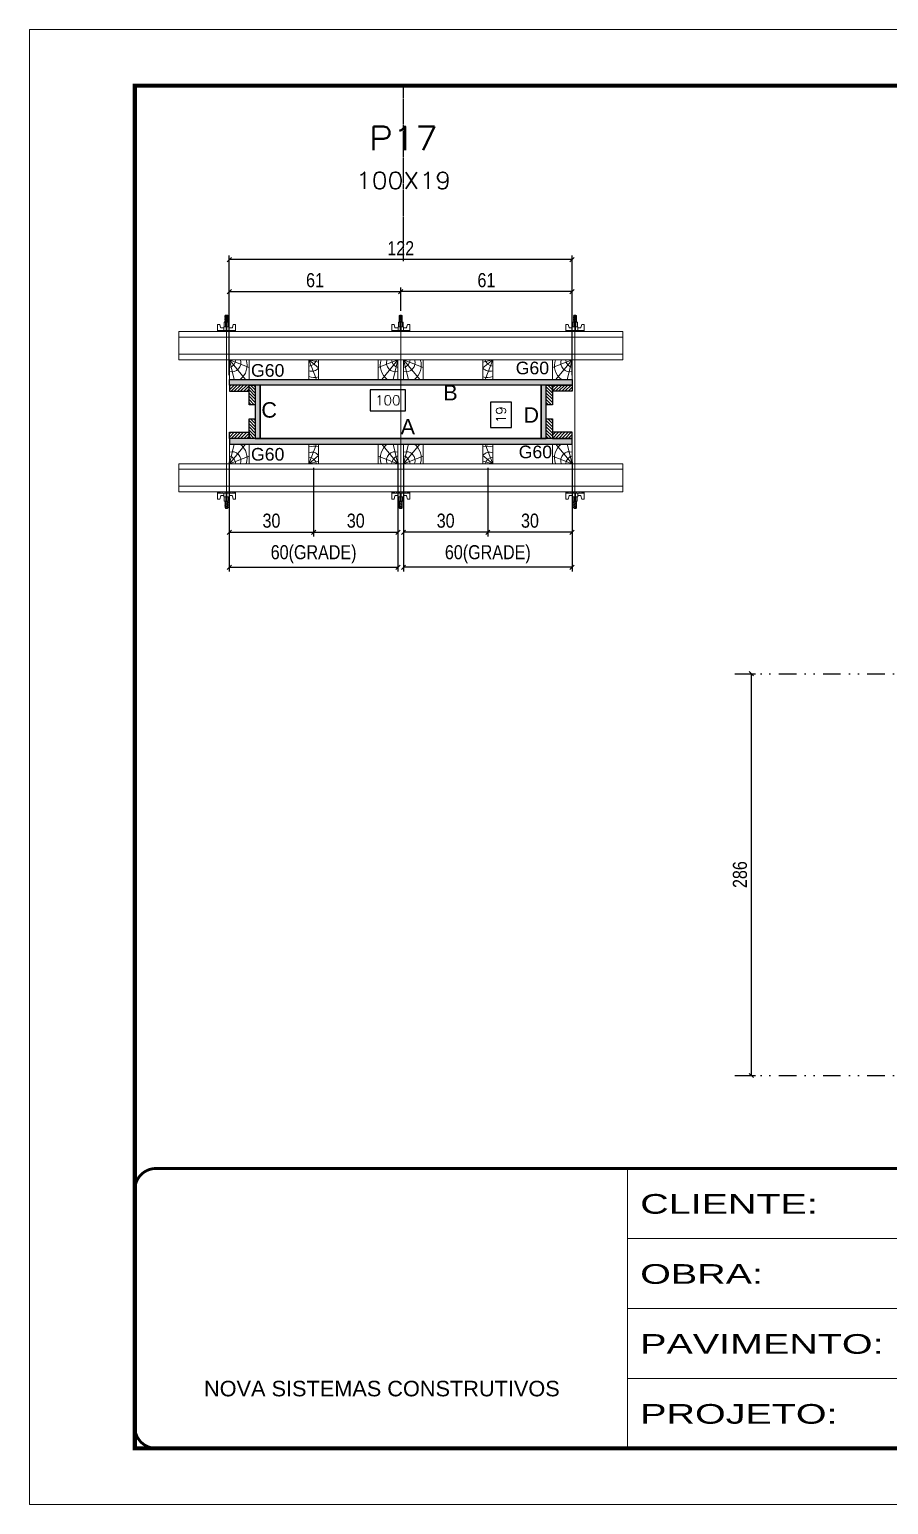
# Model space of a CAD drawing. Extents: x 808 to 7089, y -98 to 17032.
# Drawn here: x 2407 to 3018, y 10240 to 11290 of the extents above; entities that cross this region are included whole.
import ezdxf
from ezdxf.enums import TextEntityAlignment as Align

# ---------------------------------------------------------------- set-up
doc = ezdxf.new("R2010")
doc.units = 0
for name, pattern in [('CONTINUO', [0]), ('DASHED', [0.75, 0.5, -0.25]), ('DIVIDE2', [0.625, 0.25, -0.125, 0, -0.125, 0, -0.125]), ('HIDDEN', [0.375, 0.25, -0.125])]:
    doc.linetypes.add(name, pattern=pattern)
for name, color, linetype in [('CHAPA', 1, 'Continuous'), ('COTA', 241, 'Continuous'), ('Cota Seção (2x)', 241, 'Continuous'), ('Nível', 160, 'Continuous'), ('Painéis', 200, 'Continuous'), ('SARRAFO', 251, 'Continuous'), ('Texto de Titulo', 7, 'Continuous'), ('Texto Qtd Sarr', 242, 'Continuous'), ('TEXTO_GERAL', 7, 'Continuous')]:
    doc.layers.add(name, color=color, linetype=linetype)
for name, color, linetype, lineweight in [('Folhas', 255, 'Continuous', 9), ('Hachura', 251, 'Continuous', 9), ('Madeira', 126, 'Continuous', 18), ('Perfil Metálico', 224, 'Continuous', 18), ('SARRAFO DE PRESSAO', 251, 'DASHED', 9), ('Texto Seção', 7, 'Continuous', 15)]:
    doc.layers.add(name, color=color, linetype=linetype, lineweight=lineweight)
doc.styles.add('ARIAL', font='arial.ttf')
doc.styles.add('COTA TECNICA 2X', font='techl___.ttf', dxfattribs={"height": 10})
doc.styles.add('COTA TECNICA-50', font='techl___.ttf', dxfattribs={"height": 10})
doc.styles.add('ROMANS', font='romans.shx')
doc.styles.add('SANSSERIF', font='sas_____.pfb')
doc.styles.add('Tecnologia', font='')
doc.styles.get('Tecnologia').set_extended_font_data('Forgotten Futurist')
doc.dimstyles.new('COTA PAINEL-50', dxfattribs={"dimtxt": 10, "dimasz": 3, "dimexe": 3, "dimexo": 3, "dimgap": 3, "dimtad": 1, "dimdec": 1, "dimzin": 12, "dimdsep": 46, "dimtxsty": 'COTA TECNICA-50', "dimblk1": 'OBLIQUE', "dimblk2": 'OBLIQUE', "dimsah": 1, "dimcen": 0.9, "dimclrd": 4, "dimclre": 4, "dimclrt": 240, "dimadec": 1, "dimazin": 3, "dimtfac": 1, "dimtdec": 1, "dimtmove": 0, "dimatfit": 3, "dimfxl": 1, "dimtolj": 1, "dimtzin": 12, "dimarcsym": 0})
doc.dimstyles.new('SECAO PILAR', dxfattribs={"dimtxt": 10, "dimasz": 3, "dimexe": 3, "dimexo": 3, "dimgap": 3, "dimtad": 1, "dimdec": 1, "dimlfac": 0.5, "dimzin": 12, "dimdsep": 46, "dimtxsty": 'COTA TECNICA 2X', "dimblk1": 'OBLIQUE', "dimblk2": 'OBLIQUE', "dimsah": 1, "dimcen": 0.9, "dimclrd": 256, "dimclre": 256, "dimclrt": 256, "dimadec": 1, "dimazin": 3, "dimtfac": 1, "dimtdec": 1, "dimtmove": 0, "dimatfit": 3, "dimfxl": 1, "dimtolj": 1, "dimtzin": 12, "dimarcsym": 0})
doc.dimstyles.new('SECÇÃO 2', dxfattribs={"dimtxt": 7, "dimasz": 6, "dimexe": 0.18, "dimexo": 2, "dimgap": -4, "dimtad": 3, "dimdec": 1, "dimlfac": 0.5, "dimzin": 12, "dimdsep": 46, "dimtxsty": 'ROMANS', "dimblk": 'ARCHTICK', "dimcen": 0.09, "dimse1": 1, "dimse2": 1, "dimsd1": 1, "dimsd2": 1, "dimclrd": 180, "dimclre": 5, "dimclrt": 1, "dimadec": 0, "dimazin": 3, "dimtfac": 1, "dimtdec": 1, "dimtofl": 0, "dimtmove": 0, "dimatfit": 3, "dimldrblk": 'ARCHTICK', "dimfxl": 1, "dimtolj": 1, "dimtzin": 0, "dimarcsym": 0})
pattern_1 = [(45, (12051.897, 33927.9203), (-1.12253202, 1.12253202), [])]
pattern_2 = [(45, (11916.897, 33927.9203), (-1.12253202, 1.12253202), [])]

# ---------------------------------------------------------------- blocks, each defined once
blk = doc.blocks.new('9999999999')
at = {"color": 30, "linetype": 'CONTINUO'}
for p, q in [((98564.6, 34230.2), (98564.6, 34429.4)), ((98564.6, 34379.6), (99584, 34379.6)), ((98564.6, 34329.8), (99488, 34329.8)), ((98564.6, 34280), (99488, 34280))]:
    blk.add_line(p, q, dxfattribs=at)
at = {"color": 30, "linetype": 'CONTINUO', "const_width": 2}
blk.add_lwpolyline([(99584, 34230.2), (99584, 34414.4, 0.414214), (99569, 34429.4), (98229, 34429.4, 0.414214), (98214, 34414.4), (98214, 34245.2, 0.414214), (98229, 34230.2), (99584, 34230.2)], format="xyb", dxfattribs=at)
at = {"layer": 'Folhas'}
blk.add_lwpolyline([(98139, 34190.2), (99624, 34190.2), (99624, 35240.2), (98139, 35240.2)], close=True, dxfattribs=at)
at = {"layer": 'Folhas', "color": 30, "const_width": 3}
blk.add_lwpolyline([(98214, 34230.2), (99584, 34230.2), (99584, 35200.2), (98214, 35200.2)], close=True, dxfattribs=at)
at = {"color": 7, "linetype": 'Continuous', "ltscale": 5, "style": 'ARIAL'}
blk.add_text('NOVA SISTEMAS CONSTRUTIVOS', height=11.059, dxfattribs=at).set_placement((98263.2, 34267.2))
at = {"layer": 'Folhas', "color": 7, "style": 'Tecnologia', "width": 1.5}
for s, p in [('CLIENTE:', (98573.7, 34397.2)), ('OBRA:', (98573.7, 34347.3)), ('PAVIMENTO:', (98573.7, 34297.5)), ('PROJETO:', (98573.7, 34247.7))]:
    blk.add_text(s, height=14, dxfattribs=at).set_placement(p)
blk = doc.blocks.new('titulo1')
at = {"layer": 'Defpoints', "color": 252, "linetype": 'HIDDEN', "ltscale": 2}
blk.add_line((0, 0), (0, 125), dxfattribs=at)
at = {"layer": 'Defpoints', "style": 'ROMANS', "oblique": 15}
blk.add_attdef('FOLHA', text='', height=10, dxfattribs=at).set_placement((0, 15.6), align=Align.MIDDLE_CENTER)
at = {"layer": 'Texto Qtd Sarr', "color": 3, "style": 'ROMANS', "oblique": 15}
for tag, height, p in [('TITULO', 17, (0, 71.4)), ('SEÇÃO', 12, (0, 41.5))]:
    blk.add_attdef(tag, text='', height=height, dxfattribs=at).set_placement(p, align=Align.MIDDLE_CENTER)
blk = doc.blocks.new('*D991')
at = {"layer": 'Cota Seção (2x)', "color": 180, "lineweight": -2, "transparency": 16777216}
for p, q in [((2674.2, 11033.1), (2649.2, 11033.1)), ((2649.2, 11033.1), (2649.2, 11018.1)), ((2674.2, 11018.1), (2674.2, 11033.1)), ((2649.2, 11018.1), (2674.2, 11018.1))]:
    blk.add_line(p, q, dxfattribs=at)
at = {"layer": 'Defpoints', "color": 0, "transparency": 16777216}
for p in [(2570.9, 11036.5), (2770.9, 11036.5), (2570.9, 11014.1)]:
    blk.add_point(p, dxfattribs=at)
at = {"layer": 'Cota Seção (2x)', "color": 1, "transparency": 16777216, "insert": (2661.7, 11025.6), "char_height": 7, "attachment_point": 5, "style": 'ROMANS'}
blk.add_mtext('\\A1;100', dxfattribs=at)
blk = doc.blocks.new('_ArchTick')
at = {"color": 0, "linetype": 'ByBlock', "const_width": 0.15}
blk.add_lwpolyline([(-0.5, -0.5), (0.5, 0.5)], dxfattribs=at)
blk = doc.blocks.new('_Oblique')
at = {"color": 0, "linetype": 'ByBlock', "lineweight": -2}
blk.add_line((-0.5, -0.5), (0.5, 0.5), dxfattribs=at)
blk = doc.blocks.new('*D992')
at = {"layer": 'Cota Seção (2x)', "lineweight": -2, "transparency": 16777216}
for p, q in [((2548.9, 11043.5), (2548.9, 11128.8)), ((2792.9, 11125.8), (2548.9, 11125.8)), ((2792.9, 11043.5), (2792.9, 11128.8))]:
    blk.add_line(p, q, dxfattribs=at)
at = {"layer": 'Defpoints', "color": 0, "transparency": 16777216}
for p in [(2548.9, 11125.8), (2548.9, 11040.5), (2792.9, 11040.5)]:
    blk.add_point(p, dxfattribs=at)
at = {"layer": 'Cota Seção (2x)', "lineweight": -2, "transparency": 16777216, "xscale": 3, "yscale": 3, "zscale": 3, "rotation": 180}
blk.add_blockref('_Oblique', (2548.9, 11125.8), dxfattribs=at)
at = {"layer": 'Cota Seção (2x)', "lineweight": -2, "transparency": 16777216, "xscale": 3, "yscale": 3, "zscale": 3}
blk.add_blockref('_Oblique', (2792.9, 11125.8), dxfattribs=at)
at = {"layer": 'Cota Seção (2x)', "transparency": 16777216, "insert": (2670.9, 11133.9), "char_height": 10, "attachment_point": 5, "style": 'COTA TECNICA 2X'}
blk.add_mtext('\\A1;122', dxfattribs=at)
blk = doc.blocks.new('*D993')
at = {"layer": 'Cota Seção (2x)', "lineweight": -2, "transparency": 16777216}
for p, q in [((2670.9, 11089.3), (2670.9, 11106)), ((2792.9, 11103), (2670.9, 11103)), ((2792.9, 11077.5), (2792.9, 11106))]:
    blk.add_line(p, q, dxfattribs=at)
at = {"layer": 'Defpoints', "color": 0, "transparency": 16777216}
for p in [(2670.9, 11103), (2670.9, 11086.3), (2792.9, 11074.5)]:
    blk.add_point(p, dxfattribs=at)
at = {"layer": 'Cota Seção (2x)', "lineweight": -2, "transparency": 16777216, "xscale": 3, "yscale": 3, "zscale": 3, "rotation": 180}
blk.add_blockref('_Oblique', (2670.9, 11103), dxfattribs=at)
at = {"layer": 'Cota Seção (2x)', "lineweight": -2, "transparency": 16777216, "xscale": 3, "yscale": 3, "zscale": 3}
blk.add_blockref('_Oblique', (2792.9, 11103), dxfattribs=at)
at = {"layer": 'Cota Seção (2x)', "transparency": 16777216, "insert": (2731.9, 11111.1), "char_height": 10, "attachment_point": 5, "style": 'COTA TECNICA 2X'}
blk.add_mtext('\\A1;61', dxfattribs=at)
blk = doc.blocks.new('*D994')
at = {"layer": 'Cota Seção (2x)', "lineweight": -2, "transparency": 16777216}
for p, q in [((2548.9, 11077.5), (2548.9, 11106)), ((2548.9, 11103), (2670.9, 11103)), ((2670.9, 11089.3), (2670.9, 11106))]:
    blk.add_line(p, q, dxfattribs=at)
at = {"layer": 'Defpoints', "color": 0, "transparency": 16777216}
for p in [(2670.9, 11103), (2670.9, 11086.3), (2548.9, 11074.5)]:
    blk.add_point(p, dxfattribs=at)
at = {"layer": 'Cota Seção (2x)', "lineweight": -2, "transparency": 16777216, "xscale": 3, "yscale": 3, "zscale": 3, "rotation": 180}
blk.add_blockref('_Oblique', (2548.9, 11103), dxfattribs=at)
at = {"layer": 'Cota Seção (2x)', "lineweight": -2, "transparency": 16777216, "xscale": 3, "yscale": 3, "zscale": 3}
blk.add_blockref('_Oblique', (2670.9, 11103), dxfattribs=at)
at = {"layer": 'Cota Seção (2x)', "transparency": 16777216, "insert": (2609.9, 11111.1), "char_height": 10, "attachment_point": 5, "style": 'COTA TECNICA 2X'}
blk.add_mtext('\\A1;61', dxfattribs=at)
blk = doc.blocks.new('*D995')
at = {"layer": 'Cota Seção (2x)', "color": 180, "lineweight": -2, "transparency": 16777216}
for p, q in [((2749.8, 11024.4), (2734.8, 11024.4)), ((2734.8, 11024.4), (2734.8, 11006.4)), ((2749.8, 11006.4), (2749.8, 11024.4)), ((2734.8, 11006.4), (2749.8, 11006.4))]:
    blk.add_line(p, q, dxfattribs=at)
at = {"layer": 'Defpoints', "color": 0, "transparency": 16777216}
for p in [(2770.9, 11036.5), (2753.8, 10998.5), (2770.9, 10998.5)]:
    blk.add_point(p, dxfattribs=at)
at = {"layer": 'Cota Seção (2x)', "color": 1, "transparency": 16777216, "insert": (2742.3, 11015.4), "char_height": 7, "attachment_point": 5, "rotation": 90, "style": 'ROMANS'}
blk.add_mtext('\\A1;19', dxfattribs=at)
blk = doc.blocks.new('C')
at = {"layer": 'Hachura', "color": 0}
for p, q in [((0, 3.22), (0, -3.22)), ((0.45, 3.22), (0, 3.22)), ((0.46, 3.16), (0, 3.16)), ((0.46, 3.05), (0, 3.05)), ((0.46, 2.88), (0, 2.88)), ((0, 2.75), (0, -1.16)), ((0.46, 2.65), (0, 2.65)), ((0.46, 2.23), (0, 2.23)), ((0.46, 1.51), (0, 1.51)), ((0.39, 0.49), (0.17, 0.49)), ((0.45, -3.23), (0.45, 3.22)), ((0.45, 3.22), (2.58, 3.22)), ((1.74, 0.97), (0.45, 0.97)), ((1.45, 0.1), (0.45, 0.1)), ((1.35, 1.94), (1.35, 0.96)), ((2.58, 2.39), (1.47, 2.09)), ((1.74, -0.97), (1.74, 0.97)), ((1.74, 0.97), (1.74, 0.84)), ((1.74, 0.97), (1.74, 0.84)), ((1.74, 0.84), (3.35, 0.84)), ((3.35, 0.45), (1.74, 0.45)), ((2.58, 3.22), (2.58, 2.39)), ((3.32, 0.84), (3.32, -0.84)), ((3.35, 0.84), (3.35, -0.84)), ((3.68, 0.45), (3.35, 0.45)), ((3.84, -0.52), (3.35, 0.45)), ((3.35, 0.06), (3.67, -0.57)), ((3.68, 0.45), (4.16, -0.52)), ((3.72, 0.5), (4.25, -0.57)), ((4.37, -0.55), (3.83, 0.53)), ((4.15, 0.45), (3.93, 0.45)), ((4.42, -0.52), (3.93, 0.45)), ((4.15, 0.45), (4.26, 0.45)), ((4.26, 0.45), (4.74, -0.52)), ((4.3, 0.5), (4.83, -0.57)), ((4.95, -0.55), (4.41, 0.53)), ((4.51, 0.45), (4.84, 0.45)), ((5, -0.52), (4.51, 0.45)), ((4.84, 0.45), (5.32, -0.52)), ((4.88, 0.5), (5.41, -0.57)), ((5.53, -0.55), (4.99, 0.53)), ((5.58, -0.52), (5.09, 0.45)), ((5.42, 0.45), (5.09, 0.45)), ((5.58, -0.52), (5.09, 0.45)), ((5.42, 0.45), (5.74, -0.19)), ((5.46, 0.5), (5.74, -0.07)), ((5.74, 0.19), (5.57, 0.53)), ((5.74, 0.32), (5.68, 0.45)), ((5.68, 0.45), (5.74, 0.45)), ((5.74, 0.45), (5.9, 0.29)), ((5.74, 0.45), (5.74, -0.52)), ((5.9, -0.36), (5.9, 0.29)), ((0.45, 0), (0, 0)), ((0.46, -1.52), (0, -1.52)), ((0.46, -2.23), (0, -2.23)), ((0.46, -2.65), (0, -2.65)), ((0.46, -2.88), (0, -2.88)), ((0.46, -3.05), (0, -3.05)), ((0.46, -3.16), (0, -3.16)), ((0, -3.22), (2.57, -3.22)), ((0.08, -0.48), (0.29, -0.48)), ((0.29, -0.48), (0.4, -0.48)), ((0.45, 0), (0.45, -0.97)), ((0.45, -0.16), (1.45, -0.16)), ((0.45, -0.65), (0.45, -0.32)), ((0.45, -3.23), (0.45, -0.65)), ((0.45, -0.97), (1.74, -0.97)), ((1.35, -1.94), (1.35, -0.97)), ((2.58, -2.39), (1.47, -2.1)), ((3.35, -0.32), (1.74, -0.32)), ((3.35, -0.84), (1.74, -0.84)), ((2.58, -3.23), (2.58, -2.39)), ((3.35, -0.07), (3.58, -0.52)), ((3.35, -0.52), (3.58, -0.52)), ((3.84, -0.52), (4.16, -0.52)), ((4.42, -0.52), (4.74, -0.52)), ((4.63, -0.52), (4.74, -0.52)), ((5, -0.52), (5.32, -0.52)), ((5.58, -0.52), (5.74, -0.52)), ((5.74, -0.52), (5.9, -0.36)), ((5.74, -0.52), (5.74, -0.52))]:
    blk.add_line(p, q, dxfattribs=at)
for centre, radius, start, end in [((1.52, 1.94), 0.161, 104.7436, 180), ((1.44, -0.03), 0.129, 272.695, 87.305), ((3.81, 0.39), 0.143, 25.5688, 154.4312), ((4.39, 0.39), 0.143, 25.5688, 154.4312), ((4.97, 0.39), 0.143, 25.5688, 154.4312), ((5.55, 0.39), 0.143, 25.5688, 154.4312), ((0.17, -0.37), 0.174, 221.744, 317.8592), ((1.52, -1.94), 0.161, 180, 255.2564), ((3.71, -0.4), 0.174, 222.1408, 318.256), ((4.29, -0.4), 0.174, 222.1408, 318.256), ((4.87, -0.4), 0.174, 222.1408, 318.256), ((5.45, -0.4), 0.174, 222.1408, 318.256), ((5.61, -0.4), 0.174, 317.8592, 318.256)]:
    blk.add_arc(centre, radius, start, end, dxfattribs=at)
blk = doc.blocks.new('PONTALETE')
at = {"layer": 'Madeira'}
for q in [(2.71, 7), (7, 5.76), (7, 1.74)]:
    blk.add_line((0, 0), q, dxfattribs=at)
blk.add_lwpolyline([(0, 0), (7, 0), (7, 7), (0, 7)], close=True, dxfattribs=at)
for centre, radius, start, end in [((2.04, 0.06), 6.23, 37.2818, 109.0913), ((1.09, 0.9), 3.19, 343.603, 109.9847), ((-0.21, -0.78), 3.09, 14.6322, 86.0383)]:
    blk.add_arc(centre, radius, start, end, dxfattribs=at)
blk = doc.blocks.new('*D996')
at = {"layer": 'Cota Seção (2x)', "lineweight": -2, "transparency": 16777216}
for p, q in [((2672.9, 10981.8), (2672.9, 10903.8)), ((2792.9, 10981.8), (2792.9, 10903.8)), ((2792.9, 10906.8), (2672.9, 10906.8))]:
    blk.add_line(p, q, dxfattribs=at)
at = {"layer": 'Defpoints', "color": 0, "transparency": 16777216}
for p in [(2672.9, 10984.8), (2792.9, 10984.8), (2672.9, 10906.8)]:
    blk.add_point(p, dxfattribs=at)
at = {"layer": 'Cota Seção (2x)', "lineweight": -2, "transparency": 16777216, "xscale": 3, "yscale": 3, "zscale": 3, "rotation": 180}
blk.add_blockref('_Oblique', (2672.9, 10906.8), dxfattribs=at)
at = {"layer": 'Cota Seção (2x)', "lineweight": -2, "transparency": 16777216, "xscale": 3, "yscale": 3, "zscale": 3}
blk.add_blockref('_Oblique', (2792.9, 10906.8), dxfattribs=at)
at = {"layer": 'Cota Seção (2x)', "transparency": 16777216, "insert": (2732.9, 10916), "char_height": 10, "attachment_point": 5, "style": 'COTA TECNICA 2X'}
blk.add_mtext('\\A1;60(GRADE)', dxfattribs=at)
blk = doc.blocks.new('MEIO PONTALETE')
at = {"layer": 'Madeira'}
for q in [(2.71, 7), (3.5, 2.88), (3.5, 0.87)]:
    blk.add_line((0, 0), q, dxfattribs=at)
blk.add_lwpolyline([(0, 0), (3.5, 0), (3.5, 7), (0, 7)], close=True, dxfattribs=at)
for centre, radius, start, end in [((2.04, 0.06), 6.23, 76.4499, 109.0913), ((1.09, 0.9), 3.19, 40.9063, 109.9847), ((-0.21, -0.78), 3.09, 14.6322, 86.0383)]:
    blk.add_arc(centre, radius, start, end, dxfattribs=at)
blk = doc.blocks.new('*D1845')
at = {"layer": 'Cota Seção (2x)', "lineweight": -2, "transparency": 16777216}
for p, q in [((2732.9, 10977.5), (2732.9, 10928.7)), ((2792.9, 10977.5), (2792.9, 10928.7)), ((2792.9, 10931.7), (2732.9, 10931.7))]:
    blk.add_line(p, q, dxfattribs=at)
at = {"layer": 'Defpoints', "color": 0, "transparency": 16777216}
for p in [(2732.9, 10980.5), (2792.9, 10980.5), (2732.9, 10931.7)]:
    blk.add_point(p, dxfattribs=at)
at = {"layer": 'Cota Seção (2x)', "lineweight": -2, "transparency": 16777216, "xscale": 3, "yscale": 3, "zscale": 3, "rotation": 180}
blk.add_blockref('_Oblique', (2732.9, 10931.7), dxfattribs=at)
at = {"layer": 'Cota Seção (2x)', "lineweight": -2, "transparency": 16777216, "xscale": 3, "yscale": 3, "zscale": 3}
blk.add_blockref('_Oblique', (2792.9, 10931.7), dxfattribs=at)
at = {"layer": 'Cota Seção (2x)', "transparency": 16777216, "insert": (2762.9, 10939.9), "char_height": 10, "attachment_point": 5, "style": 'COTA TECNICA 2X'}
blk.add_mtext('\\A1;30', dxfattribs=at)
blk = doc.blocks.new('*D1846')
at = {"layer": 'Cota Seção (2x)', "lineweight": -2, "transparency": 16777216}
for p, q in [((2672.9, 10977.5), (2672.9, 10928.7)), ((2732.9, 10977.5), (2732.9, 10928.7)), ((2732.9, 10931.7), (2672.9, 10931.7))]:
    blk.add_line(p, q, dxfattribs=at)
at = {"layer": 'Defpoints', "color": 0, "transparency": 16777216}
for p in [(2672.9, 10980.5), (2732.9, 10980.5), (2672.9, 10931.7)]:
    blk.add_point(p, dxfattribs=at)
at = {"layer": 'Cota Seção (2x)', "lineweight": -2, "transparency": 16777216, "xscale": 3, "yscale": 3, "zscale": 3, "rotation": 180}
blk.add_blockref('_Oblique', (2672.9, 10931.7), dxfattribs=at)
at = {"layer": 'Cota Seção (2x)', "lineweight": -2, "transparency": 16777216, "xscale": 3, "yscale": 3, "zscale": 3}
blk.add_blockref('_Oblique', (2732.9, 10931.7), dxfattribs=at)
at = {"layer": 'Cota Seção (2x)', "transparency": 16777216, "insert": (2702.9, 10939.9), "char_height": 10, "attachment_point": 5, "style": 'COTA TECNICA 2X'}
blk.add_mtext('\\A1;30', dxfattribs=at)
blk = doc.blocks.new('*D997')
at = {"layer": 'Cota Seção (2x)', "lineweight": -2, "transparency": 16777216}
for p, q in [((2548.9, 10981.8), (2548.9, 10903.8)), ((2668.9, 10981.8), (2668.9, 10903.8)), ((2548.9, 10906.8), (2668.9, 10906.8))]:
    blk.add_line(p, q, dxfattribs=at)
at = {"layer": 'Defpoints', "color": 0, "transparency": 16777216}
for p in [(2548.9, 10984.8), (2668.9, 10984.8), (2668.9, 10906.8)]:
    blk.add_point(p, dxfattribs=at)
at = {"layer": 'Cota Seção (2x)', "lineweight": -2, "transparency": 16777216, "xscale": 3, "yscale": 3, "zscale": 3, "rotation": 180}
blk.add_blockref('_Oblique', (2548.9, 10906.8), dxfattribs=at)
at = {"layer": 'Cota Seção (2x)', "lineweight": -2, "transparency": 16777216, "xscale": 3, "yscale": 3, "zscale": 3}
blk.add_blockref('_Oblique', (2668.9, 10906.8), dxfattribs=at)
at = {"layer": 'Cota Seção (2x)', "transparency": 16777216, "insert": (2608.9, 10916), "char_height": 10, "attachment_point": 5, "style": 'COTA TECNICA 2X'}
blk.add_mtext('\\A1;60(GRADE)', dxfattribs=at)
blk = doc.blocks.new('*D1847')
at = {"layer": 'Cota Seção (2x)', "lineweight": -2, "transparency": 16777216}
for p, q in [((2548.9, 10977.5), (2548.9, 10928.7)), ((2608.9, 10977.5), (2608.9, 10928.7)), ((2548.9, 10931.7), (2608.9, 10931.7))]:
    blk.add_line(p, q, dxfattribs=at)
at = {"layer": 'Defpoints', "color": 0, "transparency": 16777216}
for p in [(2548.9, 10980.5), (2608.9, 10980.5), (2608.9, 10931.7)]:
    blk.add_point(p, dxfattribs=at)
at = {"layer": 'Cota Seção (2x)', "lineweight": -2, "transparency": 16777216, "xscale": 3, "yscale": 3, "zscale": 3, "rotation": 180}
blk.add_blockref('_Oblique', (2548.9, 10931.7), dxfattribs=at)
at = {"layer": 'Cota Seção (2x)', "lineweight": -2, "transparency": 16777216, "xscale": 3, "yscale": 3, "zscale": 3}
blk.add_blockref('_Oblique', (2608.9, 10931.7), dxfattribs=at)
at = {"layer": 'Cota Seção (2x)', "transparency": 16777216, "insert": (2578.9, 10939.9), "char_height": 10, "attachment_point": 5, "style": 'COTA TECNICA 2X'}
blk.add_mtext('\\A1;30', dxfattribs=at)
blk = doc.blocks.new('*D1848')
at = {"layer": 'Cota Seção (2x)', "lineweight": -2, "transparency": 16777216}
for p, q in [((2608.9, 10977.5), (2608.9, 10928.7)), ((2668.9, 10977.5), (2668.9, 10928.7)), ((2608.9, 10931.7), (2668.9, 10931.7))]:
    blk.add_line(p, q, dxfattribs=at)
at = {"layer": 'Defpoints', "color": 0, "transparency": 16777216}
for p in [(2608.9, 10980.5), (2668.9, 10980.5), (2668.9, 10931.7)]:
    blk.add_point(p, dxfattribs=at)
at = {"layer": 'Cota Seção (2x)', "lineweight": -2, "transparency": 16777216, "xscale": 3, "yscale": 3, "zscale": 3, "rotation": 180}
blk.add_blockref('_Oblique', (2608.9, 10931.7), dxfattribs=at)
at = {"layer": 'Cota Seção (2x)', "lineweight": -2, "transparency": 16777216, "xscale": 3, "yscale": 3, "zscale": 3}
blk.add_blockref('_Oblique', (2668.9, 10931.7), dxfattribs=at)
at = {"layer": 'Cota Seção (2x)', "transparency": 16777216, "insert": (2638.9, 10939.9), "char_height": 10, "attachment_point": 5, "style": 'COTA TECNICA 2X'}
blk.add_mtext('\\A1;30', dxfattribs=at)
blk = doc.blocks.new('*D1849')
at = {"layer": 'COTA', "color": 4, "lineweight": -2, "transparency": 16777216}
for p, q in [((2911.7, 10831), (2923.5, 10831)), ((2920.5, 10545), (2920.5, 10831)), ((2911.7, 10545), (2923.5, 10545))]:
    blk.add_line(p, q, dxfattribs=at)
at = {"layer": 'Defpoints', "color": 0, "transparency": 16777216}
for p in [(2908.7, 10831), (2920.5, 10831), (2908.7, 10545)]:
    blk.add_point(p, dxfattribs=at)
at = {"layer": 'COTA', "color": 4, "lineweight": -2, "transparency": 16777216, "xscale": 3, "yscale": 3, "zscale": 3}
for p, rotation in [((2920.5, 10831), 90), ((2920.5, 10545), 270)]:
    blk.add_blockref('_Oblique', p, dxfattribs=dict(at, rotation=rotation))
at = {"layer": 'COTA', "color": 240, "transparency": 16777216, "insert": (2912.4, 10688), "char_height": 10, "attachment_point": 5, "rotation": 90, "style": 'COTA TECNICA-50'}
blk.add_mtext('\\A1;286', dxfattribs=at)

msp = doc.modelspace()

# ---------------------------------------------------------------- hatches: boundary and pattern name
at = {"layer": 'Hachura'}
h = msp.add_hatch(color=256, dxfattribs=at)
h.dxf.hatch_style = 1
h.paths.add_polyline_path([(2548.95, 11036.51), (2548.95, 11040.51), (2792.95, 11040.51), (2792.95, 11036.51)])
h = msp.add_hatch(color=256, dxfattribs=at)
h.dxf.hatch_style = 1
h.paths.add_polyline_path([(2548.95, 11036.51), (2548.95, 11040.51), (2792.95, 11040.51), (2792.95, 11036.51)])
h = msp.add_hatch(dxfattribs=at)
h.set_pattern_fill('ANSI31', color=256, scale=0.5, angle=360, style=0)
h.set_pattern_definition(pattern_1)
h.paths.add_polyline_path([(2562.95, 11036.51), (2562.95, 11032.11), (2548.95, 11032.11), (2548.95, 11036.51)])
h = msp.add_hatch(dxfattribs=at)
h.set_pattern_fill('ANSI31', color=256, scale=0.5, angle=630, style=0)
h.set_pattern_definition([(315, (25492.3533, 1533.5603), (1.12253202, 1.12253202), [])])
h.paths.add_polyline_path([(2562.95, 11022.51), (2567.35, 11022.51), (2567.35, 11036.51), (2562.95, 11036.51)])
h = msp.add_hatch(color=256, dxfattribs=at)
h.dxf.hatch_style = 1
h.paths.add_polyline_path([(2570.95, 11036.51), (2567.35, 11036.51), (2567.35, 10998.51), (2570.95, 10998.51)])
h = msp.add_hatch(color=256, dxfattribs=at)
h.dxf.hatch_style = 1
h.paths.add_polyline_path([(2570.95, 11036.51), (2567.35, 11036.51), (2567.35, 10998.51), (2570.95, 10998.51)])
h = msp.add_hatch(color=256, dxfattribs=at)
h.dxf.hatch_style = 1
h.paths.add_polyline_path([(2774.55, 11036.51), (2770.95, 11036.51), (2770.95, 10998.51), (2774.55, 10998.51)])
h = msp.add_hatch(color=256, dxfattribs=at)
h.dxf.hatch_style = 1
h.paths.add_polyline_path([(2774.55, 11036.51), (2770.95, 11036.51), (2770.95, 10998.51), (2774.55, 10998.51)])
h = msp.add_hatch(dxfattribs=at)
h.set_pattern_fill('ANSI31', color=256, scale=0.5, angle=630, style=0)
h.set_pattern_definition([(315, (25703.9533, 1533.5603), (1.12253202, 1.12253202), [])])
h.paths.add_polyline_path([(2774.55, 11022.51), (2778.95, 11022.51), (2778.95, 11036.51), (2774.55, 11036.51)])
h = msp.add_hatch(dxfattribs=at)
h.set_pattern_fill('ANSI31', color=256, scale=0.5, angle=360, style=0)
h.set_pattern_definition(pattern_2)
h.paths.add_polyline_path([(2778.95, 11036.51), (2778.95, 11032.11), (2792.95, 11032.11), (2792.95, 11036.51)])
h = msp.add_hatch(dxfattribs=at)
h.set_pattern_fill('ANSI31', color=256, scale=0.5, angle=630, style=0)
h.set_pattern_definition([(315, (25492.3533, 1509.5603), (1.12253202, 1.12253202), [])])
h.paths.add_polyline_path([(2562.95, 10998.51), (2567.35, 10998.51), (2567.35, 11012.51), (2562.95, 11012.51)])
h = msp.add_hatch(dxfattribs=at)
h.set_pattern_fill('ANSI31', color=256, scale=0.5, angle=630, style=0)
h.set_pattern_definition([(315, (25703.9533, 1509.5603), (1.12253202, 1.12253202), [])])
h.paths.add_polyline_path([(2774.55, 10998.51), (2778.95, 10998.51), (2778.95, 11012.51), (2774.55, 11012.51)])
h = msp.add_hatch(dxfattribs=at)
h.set_pattern_fill('ANSI31', color=256, scale=0.5, angle=360, style=0)
h.set_pattern_definition(pattern_1)
h.paths.add_polyline_path([(2562.95, 10998.51), (2562.95, 11002.91), (2548.95, 11002.91), (2548.95, 10998.51)])
h = msp.add_hatch(color=256, dxfattribs=at)
h.dxf.hatch_style = 1
h.paths.add_polyline_path([(2548.95, 10998.51), (2548.95, 10994.51), (2792.95, 10994.51), (2792.95, 10998.51)])
h = msp.add_hatch(color=256, dxfattribs=at)
h.dxf.hatch_style = 1
h.paths.add_polyline_path([(2548.95, 10998.51), (2548.95, 10994.51), (2792.95, 10994.51), (2792.95, 10998.51)])
h = msp.add_hatch(dxfattribs=at)
h.set_pattern_fill('ANSI31', color=256, scale=0.5, angle=360, style=0)
h.set_pattern_definition(pattern_2)
h.paths.add_polyline_path([(2778.95, 10998.51), (2778.95, 11002.91), (2792.95, 11002.91), (2792.95, 10998.51)])

# ---------------------------------------------------------------- linework, layer by layer
at = {"layer": 'CHAPA'}
for points in [[(2548.95, 11036.51), (2548.95, 11040.51), (2792.95, 11040.51), (2792.95, 11036.51)], [(2548.95, 11036.51), (2548.95, 11040.51), (2792.95, 11040.51), (2792.95, 11036.51)], [(2570.95, 11036.51), (2567.35, 11036.51), (2567.35, 10998.51), (2570.95, 10998.51)], [(2570.95, 11036.51), (2567.35, 11036.51), (2567.35, 10998.51), (2570.95, 10998.51)], [(2774.55, 11036.51), (2770.95, 11036.51), (2770.95, 10998.51), (2774.55, 10998.51)], [(2774.55, 11036.51), (2770.95, 11036.51), (2770.95, 10998.51), (2774.55, 10998.51)], [(2548.95, 10998.51), (2548.95, 10994.51), (2792.95, 10994.51), (2792.95, 10998.51)], [(2548.95, 10998.51), (2548.95, 10994.51), (2792.95, 10994.51), (2792.95, 10998.51)]]:
    msp.add_lwpolyline(points, close=True, dxfattribs=at)
at = {"layer": 'Hachura'}
for p, q in [((2546.94, 11085.31), (2546.94, 10953.51)), ((2670.94, 11085.31), (2670.94, 10953.51)), ((2794.95, 11085.31), (2794.95, 10953.51))]:
    msp.add_line(p, q, dxfattribs=at)
at = {"layer": 'Madeira'}
for points in [[(2548.95, 11040.51), (2548.95, 11054.51), (2668.95, 11054.51), (2668.95, 11040.51)], [(2792.95, 11040.51), (2792.95, 11054.51), (2672.95, 11054.51), (2672.95, 11040.51)], [(2548.95, 10994.51), (2548.95, 10980.51), (2668.95, 10980.51), (2668.95, 10994.51)], [(2792.95, 10994.51), (2792.95, 10980.51), (2672.95, 10980.51), (2672.95, 10994.51)]]:
    msp.add_lwpolyline(points, close=True, dxfattribs=at)
at = {"layer": 'Nível', "color": 4, "linetype": 'DIVIDE2', "ltscale": 50}
for p, q in [((2908.66, 10831.02), (3851.67, 10831.02)), ((2908.66, 10545.02), (3851.67, 10545.02))]:
    msp.add_line(p, q, dxfattribs=at)
at = {"layer": 'Painéis'}
msp.add_lwpolyline([(2770.95, 10998.51), (2770.95, 11036.51), (2570.95, 11036.51), (2570.95, 10998.51)], close=True, dxfattribs=at)
at = {"layer": 'Perfil Metálico'}
for points in [[(2512.95, 11074.51), (2512.95, 11054.51), (2828.95, 11054.51), (2828.95, 11074.51)], [(2828.95, 11058.51), (2828.95, 11070.51), (2512.95, 11070.51), (2512.95, 11058.51)], [(2512.95, 10960.51), (2512.95, 10980.51), (2828.95, 10980.51), (2828.95, 10960.51)], [(2828.95, 10976.51), (2828.95, 10964.51), (2512.95, 10964.51), (2512.95, 10976.51)]]:
    msp.add_lwpolyline(points, close=True, dxfattribs=at)
at = {"layer": 'SARRAFO'}
for points in [[(2548.95, 11032.11), (2562.95, 11032.11), (2562.95, 11036.51), (2548.95, 11036.51)], [(2567.35, 11036.51), (2567.35, 11022.51), (2562.95, 11022.51), (2562.95, 11036.51)], [(2567.35, 11036.51), (2567.35, 11022.51), (2562.95, 11022.51), (2562.95, 11036.51)], [(2778.95, 11036.51), (2778.95, 11022.51), (2774.55, 11022.51), (2774.55, 11036.51)], [(2778.95, 11036.51), (2778.95, 11022.51), (2774.55, 11022.51), (2774.55, 11036.51)], [(2792.95, 11032.11), (2778.95, 11032.11), (2778.95, 11036.51), (2792.95, 11036.51)], [(2567.35, 11012.51), (2567.35, 10998.51), (2562.95, 10998.51), (2562.95, 11012.51)], [(2567.35, 11012.51), (2567.35, 10998.51), (2562.95, 10998.51), (2562.95, 11012.51)], [(2778.95, 11012.51), (2778.95, 10998.51), (2774.55, 10998.51), (2774.55, 11012.51)], [(2778.95, 11012.51), (2778.95, 10998.51), (2774.55, 10998.51), (2774.55, 11012.51)], [(2548.95, 11002.91), (2562.95, 11002.91), (2562.95, 10998.51), (2548.95, 10998.51)], [(2792.95, 11002.91), (2778.95, 11002.91), (2778.95, 10998.51), (2792.95, 10998.51)]]:
    msp.add_lwpolyline(points, close=True, dxfattribs=at)

# ---------------------------------------------------------------- block references
at = {"layer": 'Hachura', "linetype": 'Continuous', "yscale": 2, "zscale": 2}
for p, xscale, rotation in [((2546.94, 11074.51), -2, 270), ((2670.95, 11074.51), -2, 270), ((2794.95, 11074.51), 2, 90), ((2546.95, 10960.51), 2, 270), ((2670.95, 10960.51), 2, 270), ((2794.94, 10960.51), -2, 90)]:
    msp.add_blockref('C', p, dxfattribs=dict(at, xscale=xscale, rotation=rotation))
at = {"layer": 'Madeira'}
for name, p, xscale, yscale, zscale, rotation in [('PONTALETE', (2548.95, 11054.51), 2, 2, 2, 270), ('PONTALETE', (2548.95, 11054.51), 2, 2, 2, 270), ('MEIO PONTALETE', (2605.45, 11054.51), -1.999999997962732, 1.999999997962732, 1.999999997962732, 180), ('PONTALETE', (2668.95, 11054.51), -2, 2, 2, 90), ('PONTALETE', (2672.95, 11054.51), 2, 2, 2, 270), ('MEIO PONTALETE', (2736.45, 11054.51), 1.999999997962732, 1.999999997962732, 1.999999997962732, 180), ('PONTALETE', (2792.95, 11054.51), -2, 2, 2, 90), ('PONTALETE', (2548.95, 10980.51), -2, 2, 2, 270), ('PONTALETE', (2548.95, 10980.51), -2, 2, 2, 270), ('PONTALETE', (2668.95, 10980.51), 2, 2, 2, 90), ('PONTALETE', (2672.95, 10980.51), -2, 2, 2, 270), ('PONTALETE', (2792.95, 10980.51), 2, 2, 2, 90)]:
    msp.add_blockref(name, p, dxfattribs=dict(at, xscale=xscale, yscale=yscale, zscale=zscale, rotation=rotation))
at = {"layer": 'Madeira', "yscale": 1.999999997962732, "zscale": 1.999999997962732}
for p, xscale in [((2605.45, 10980.51), 1.999999997962732), ((2736.45, 10980.51), -1.999999997962732)]:
    msp.add_blockref('MEIO PONTALETE', p, dxfattribs=dict(at, xscale=xscale))
at = {"layer": 'SARRAFO DE PRESSAO', "color": 6, "linetype": 'ByBlock'}
msp.add_blockref('9999999999', (-95732.31, -23950.6), dxfattribs=at)
at = {"layer": 'Texto Seção'}
ref = msp.add_blockref('titulo1', (2672.84, 11124.6), dxfattribs=at)
ref.add_attrib('TITULO', 'P17', dxfattribs={"layer": 'Texto de Titulo', "color": 7, "height": 17, "style": 'ROMANS', "width": 1.1}).set_placement((2672.84, 11212.1), align=Align.MIDDLE_CENTER)
ref.add_attrib('SEÇÃO', '100X19', dxfattribs={"layer": 'Texto de Titulo', "color": 7, "height": 12, "style": 'ROMANS', "width": 1.1}).set_placement((2672.84, 11182.1), align=Align.MIDDLE_CENTER)

# ---------------------------------------------------------------- texts
at = {"layer": 'Texto Seção', "color": 0, "linetype": 'Continuous', "style": 'SANSSERIF'}
for p in [(2564.34, 11046.93), (2752.77, 11048.65), (2754.89, 10988.9), (2564.34, 10987.22)]:
    msp.add_text('G60', height=9, dxfattribs=at).set_placement(p, align=Align.MIDDLE_LEFT)
at = {"layer": 'TEXTO_GERAL', "style": 'ARIAL'}
for s, p in [('B', (2706.33, 11031.1)), ('C', (2577.24, 11018.79)), ('D', (2763.81, 11015.17)), ('A', (2675.99, 11006.82))]:
    msp.add_text(s, height=11, dxfattribs=at).set_placement(p, align=Align.MIDDLE_CENTER)

# ---------------------------------------------------------------- dimensions: what is measured, and where the dimension line sits
at = {"layer": 'COTA'}
dim = msp.add_linear_dim(base=(2920.51, 10831.02), p1=(2908.66, 10545.02), p2=(2908.66, 10831.02), angle=90, dimstyle='COTA PAINEL-50', dxfattribs=at)
dim.commit()
dim.dimension.update_dxf_attribs({"geometry": '*D1849', "text_midpoint": (2912.39, 10688.02)})
at = {"layer": 'Cota Seção (2x)', "color": 241}
for base, p1, p2, picture, middle in [((2548.95, 11125.8), (2792.95, 11040.51), (2548.95, 11040.51), '*D992', (2670.95, 11133.86)), ((2670.95, 11103.04), (2792.95, 11074.51), (2670.95, 11086.31), '*D993', (2731.95, 11111.14)), ((2672.95, 10931.66), (2732.95, 10980.51), (2672.95, 10980.51), '*D1846', (2702.95, 10939.88)), ((2732.95, 10931.66), (2792.94, 10980.51), (2732.95, 10980.51), '*D1845', (2762.94, 10939.88))]:
    dim = msp.add_linear_dim(base=base, p1=p1, p2=p2, angle=180, dimstyle='SECAO PILAR', dxfattribs=at)
    dim.commit()
    dim.dimension.update_dxf_attribs({"geometry": picture, "text_midpoint": middle})
for base, p1, p2, picture, middle in [((2670.95, 11103.04), (2548.95, 11074.51), (2670.95, 11086.31), '*D994', (2609.95, 11111.14)), ((2608.95, 10931.66), (2548.95, 10980.51), (2608.95, 10980.51), '*D1847', (2578.95, 10939.88)), ((2668.95, 10931.66), (2608.95, 10980.51), (2668.95, 10980.51), '*D1848', (2638.95, 10939.88))]:
    dim = msp.add_linear_dim(base=base, p1=p1, p2=p2, dimstyle='SECAO PILAR', dxfattribs=at)
    dim.commit()
    dim.dimension.update_dxf_attribs({"geometry": picture, "text_midpoint": middle})
for base, p2, angle, picture, middle in [((2570.95, 11014.12), (2570.95, 11036.51), 180, '*D991', (2661.73, 11014.12)), ((2753.81, 10998.51), (2770.95, 10998.51), 270, '*D995', (2753.81, 11015.41))]:
    dim = msp.add_linear_dim(base=base, p1=(2770.95, 11036.51), p2=p2, angle=angle, dimstyle='SECÇÃO 2', dxfattribs=at)
    dim.commit()
    dim.dimension.update_dxf_attribs({"geometry": picture, "text_midpoint": middle, "dimtype": 160})
dim = msp.add_linear_dim(base=(2668.95, 10906.79), p1=(2548.95, 10984.85), p2=(2668.95, 10984.85), text='<>(GRADE)', dimstyle='SECAO PILAR', dxfattribs=at)
dim.commit()
dim.dimension.update_dxf_attribs({"geometry": '*D997', "text_midpoint": (2608.95, 10906.79), "dimtype": 160})
dim = msp.add_linear_dim(base=(2672.94, 10906.79), p1=(2792.94, 10984.85), p2=(2672.94, 10984.85), angle=180, text='<>(GRADE)', dimstyle='SECAO PILAR', dxfattribs=at)
dim.commit()
dim.dimension.update_dxf_attribs({"geometry": '*D996', "text_midpoint": (2732.94, 10906.79), "dimtype": 160})

doc.saveas('drawing.dxf')
